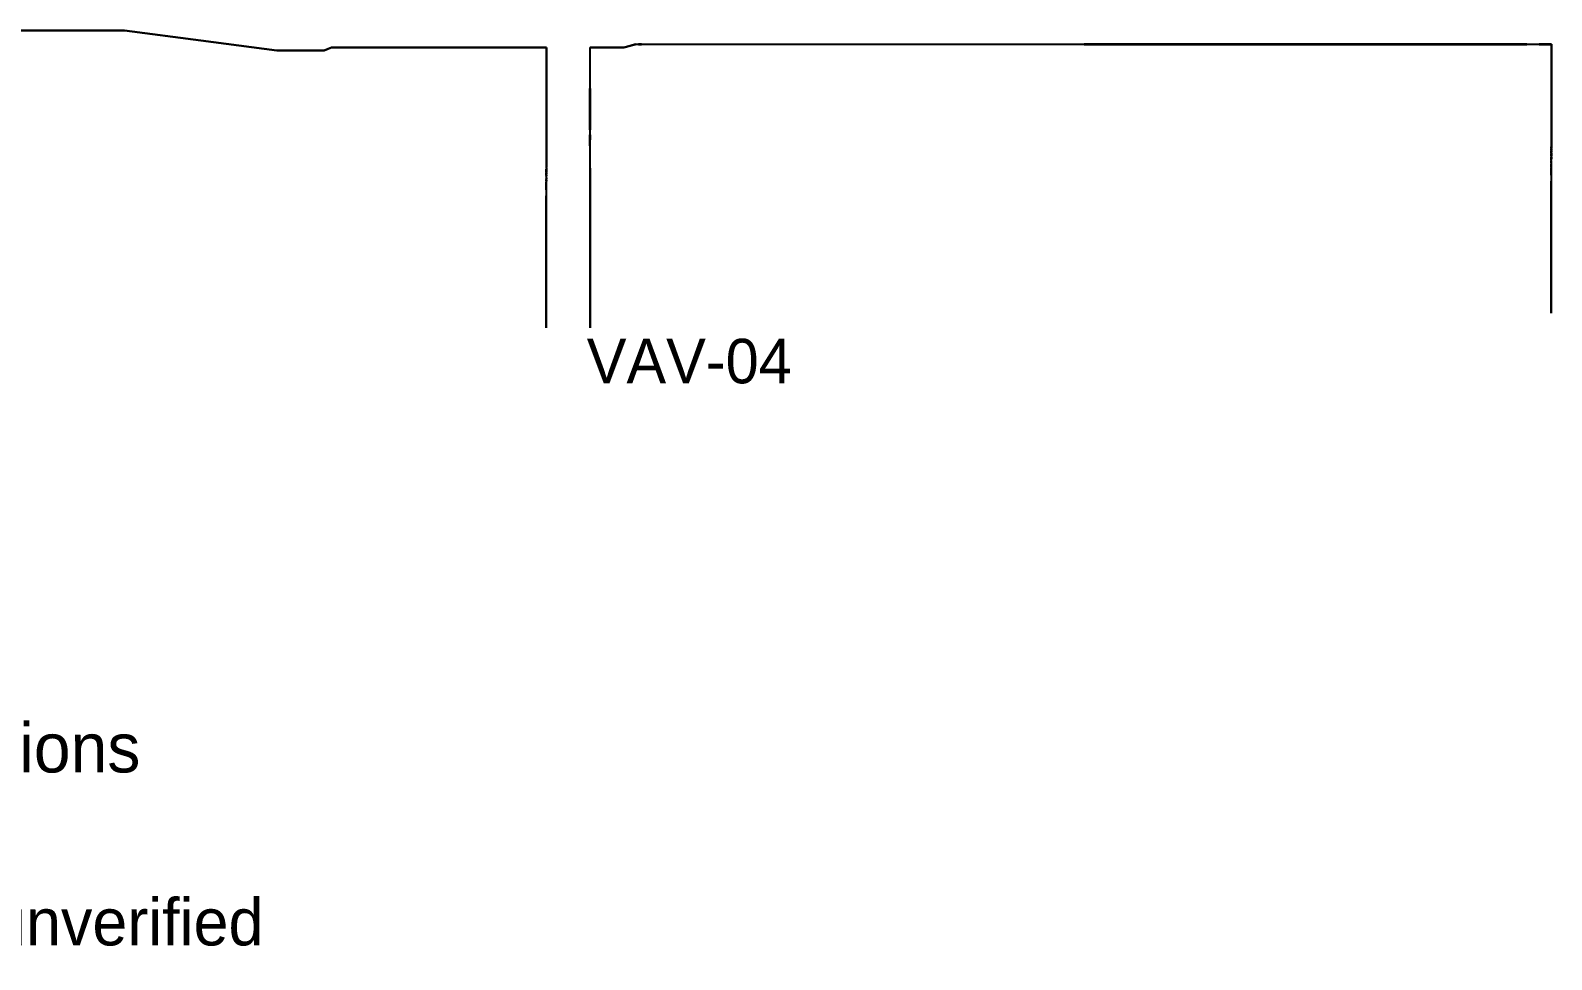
# Model space of a CAD drawing. Header units: metres. Extents: x 2 to 41.4, y 0.9 to 39.
# Drawn here: x 20.17 to 32.48, y 0.89 to 8.41 of the extents above; entities that cross this region are included whole.
import ezdxf

# ---------------------------------------------------------------- set-up
doc = ezdxf.new("R2010")
doc.units = ezdxf.units.M
doc.layers.add('BSA_MATERIAL_SECTION', color=7, linetype='Continuous')
doc.layers.add('BSA_VAV_LABEL', color=7, linetype='Continuous')

msp = doc.modelspace()

# ---------------------------------------------------------------- linework, layer by layer
at = {"layer": 'BSA_MATERIAL_SECTION'}
for p, q in [((20.455, 8.406), (20.03, 8.406)), ((20.03, 8.406), (20.455, 8.406)), ((20.455, 8.406), (20.88, 8.406)), ((20.88, 8.406), (20.455, 8.406)), ((20.88, 8.406), (20.88, 8.406)), ((20.88, 8.406), (20.88, 8.406)), ((20.88, 8.406), (20.88, 8.406)), ((20.88, 8.406), (20.88, 8.406)), ((20.905, 8.406), (20.88, 8.406)), ((20.88, 8.406), (20.905, 8.406)), ((20.905, 8.406), (20.93, 8.406)), ((20.93, 8.406), (20.905, 8.406)), ((21.547, 8.324), (20.93, 8.406)), ((20.93, 8.406), (21.547, 8.325)), ((22.164, 8.244), (21.547, 8.325)), ((21.547, 8.324), (22.164, 8.243)), ((22.545, 8.244), (22.577, 8.257)), ((22.577, 8.256), (22.545, 8.243)), ((22.606, 8.269), (22.577, 8.257)), ((22.577, 8.256), (22.606, 8.268)), ((22.606, 8.269), (22.631, 8.269)), ((22.631, 8.268), (22.606, 8.268)), ((22.656, 8.269), (22.631, 8.269)), ((22.631, 8.268), (22.656, 8.268)), ((22.656, 8.269), (22.656, 8.268)), ((22.656, 8.269), (22.656, 8.269)), ((22.656, 8.269), (23.388, 8.269)), ((22.656, 8.268), (22.656, 8.269)), ((22.656, 8.269), (22.656, 8.269)), ((23.388, 8.268), (22.656, 8.268)), ((24.121, 8.269), (23.388, 8.269)), ((23.388, 8.268), (24.121, 8.268)), ((24.121, 8.269), (24.121, 8.269)), ((24.121, 8.268), (24.121, 8.269)), ((24.121, 8.269), (24.249, 8.269)), ((24.121, 8.269), (24.121, 8.268)), ((24.121, 8.269), (24.121, 8.269)), ((24.249, 8.268), (24.121, 8.268)), ((24.346, 8.269), (24.249, 8.269)), ((24.249, 8.268), (24.345, 8.268)), ((24.345, 7.935), (24.345, 8.268)), ((24.346, 8.269), (24.346, 7.936)), ((24.696, 8.269), (24.792, 8.269)), ((24.696, 8.269), (24.696, 7.936)), ((24.793, 8.268), (24.697, 8.268)), ((24.697, 7.935), (24.697, 8.268)), ((24.921, 8.269), (24.792, 8.269)), ((24.793, 8.268), (24.921, 8.268)), ((24.921, 8.269), (24.921, 8.269)), ((24.921, 8.269), (24.921, 8.268)), ((24.921, 8.269), (24.921, 8.268)), ((24.921, 8.269), (24.921, 8.269)), ((24.921, 8.269), (24.946, 8.269)), ((24.946, 8.268), (24.921, 8.268)), ((24.971, 8.269), (24.946, 8.269)), ((24.946, 8.268), (24.971, 8.268)), ((24.971, 8.269), (25.021, 8.282)), ((25.021, 8.281), (24.971, 8.268)), ((25.064, 8.294), (25.021, 8.282)), ((25.021, 8.281), (25.064, 8.293)), ((25.064, 8.294), (25.089, 8.294)), ((25.089, 8.293), (25.064, 8.293)), ((25.114, 8.294), (25.089, 8.294)), ((25.089, 8.293), (25.114, 8.293)), ((25.114, 8.294), (25.114, 8.294)), ((25.114, 8.294), (25.114, 8.293)), ((25.114, 8.294), (28.696, 8.294)), ((25.114, 8.293), (25.114, 8.294)), ((25.114, 8.294), (25.114, 8.294)), ((28.696, 8.293), (25.114, 8.293)), ((32.278, 8.294), (28.696, 8.294)), ((28.696, 8.293), (32.278, 8.293)), ((32.278, 8.294), (32.278, 8.294)), ((32.278, 8.293), (32.278, 8.294)), ((32.278, 8.294), (32.378, 8.294)), ((32.278, 8.294), (32.278, 8.293)), ((32.278, 8.294), (32.278, 8.294)), ((32.378, 8.293), (32.278, 8.293)), ((32.478, 8.294), (32.378, 8.294)), ((32.378, 8.293), (32.477, 8.293)), ((32.478, 8.294), (32.478, 8.104)), ((32.477, 8.104), (32.477, 8.293)), ((22.164, 8.244), (22.189, 8.244)), ((22.189, 8.243), (22.164, 8.243)), ((22.214, 8.244), (22.189, 8.244)), ((22.189, 8.243), (22.214, 8.243)), ((22.214, 8.244), (22.214, 8.244)), ((22.214, 8.244), (22.214, 8.243)), ((22.214, 8.244), (22.239, 8.244)), ((22.214, 8.244), (22.214, 8.243)), ((22.214, 8.244), (22.214, 8.244)), ((22.239, 8.243), (22.214, 8.243)), ((22.264, 8.244), (22.239, 8.244)), ((22.239, 8.243), (22.264, 8.243)), ((22.264, 8.244), (22.368, 8.244)), ((22.368, 8.243), (22.264, 8.243)), ((22.445, 8.244), (22.368, 8.244)), ((22.368, 8.243), (22.445, 8.243)), ((22.445, 8.244), (22.47, 8.244)), ((22.47, 8.243), (22.445, 8.243)), ((22.495, 8.244), (22.47, 8.244)), ((22.47, 8.243), (22.495, 8.243)), ((22.495, 8.244), (22.495, 8.243)), ((22.495, 8.244), (22.495, 8.244)), ((22.495, 8.244), (22.495, 8.244)), ((22.495, 8.244), (22.495, 8.243)), ((22.495, 8.244), (22.52, 8.244)), ((22.52, 8.243), (22.495, 8.243)), ((22.545, 8.244), (22.52, 8.244)), ((22.52, 8.243), (22.545, 8.243)), ((32.477, 8.104), (32.477, 7.914)), ((32.478, 7.914), (32.478, 8.104)), ((24.345, 7.935), (24.345, 7.602)), ((24.346, 7.602), (24.346, 7.936)), ((24.696, 7.602), (24.696, 7.936)), ((24.697, 7.935), (24.697, 7.602)), ((32.478, 7.914), (32.478, 7.914)), ((32.478, 7.914), (32.477, 7.914)), ((32.478, 7.914), (32.477, 7.914)), ((32.478, 7.914), (32.478, 7.914)), ((32.477, 7.889), (32.477, 7.914)), ((32.478, 7.914), (32.478, 7.889)), ((32.477, 7.889), (32.477, 7.864)), ((32.478, 7.864), (32.478, 7.889)), ((32.477, 7.814), (32.477, 7.864)), ((32.478, 7.864), (32.478, 7.814)), ((32.477, 7.814), (32.477, 7.771)), ((32.478, 7.771), (32.478, 7.814)), ((32.477, 7.746), (32.477, 7.771)), ((32.478, 7.771), (32.478, 7.746)), ((32.477, 7.746), (32.477, 7.721)), ((32.478, 7.721), (32.478, 7.746)), ((32.478, 7.721), (32.478, 7.721)), ((32.478, 7.721), (32.477, 7.721)), ((32.477, 7.681), (32.477, 7.721)), ((32.478, 7.721), (32.478, 7.681)), ((32.478, 7.721), (32.478, 7.721)), ((32.477, 7.721), (32.478, 7.721)), ((32.477, 7.681), (32.477, 7.641)), ((32.478, 7.641), (32.478, 7.681)), ((32.477, 7.616), (32.477, 7.641)), ((32.478, 7.641), (32.478, 7.641)), ((32.478, 7.641), (32.477, 7.641)), ((32.478, 7.641), (32.478, 7.616)), ((32.478, 7.641), (32.478, 7.641)), ((32.478, 7.641), (32.477, 7.641)), ((24.345, 7.602), (24.346, 7.602)), ((24.345, 7.602), (24.345, 7.602)), ((24.345, 7.562), (24.345, 7.602)), ((24.346, 7.602), (24.345, 7.602)), ((24.345, 7.602), (24.345, 7.602)), ((24.345, 7.562), (24.345, 7.522)), ((24.345, 7.497), (24.345, 7.522)), ((24.345, 7.522), (24.346, 7.522)), ((24.345, 7.522), (24.345, 7.522)), ((24.345, 7.522), (24.346, 7.522)), ((24.345, 7.522), (24.345, 7.522)), ((24.346, 7.602), (24.346, 7.562)), ((24.346, 7.522), (24.346, 7.562)), ((24.346, 7.522), (24.346, 7.497)), ((24.696, 7.602), (24.696, 7.602)), ((24.697, 7.602), (24.696, 7.602)), ((24.696, 7.602), (24.696, 7.562)), ((24.696, 7.602), (24.696, 7.602)), ((24.696, 7.602), (24.697, 7.602)), ((24.696, 7.522), (24.696, 7.562)), ((24.696, 7.522), (24.697, 7.522)), ((24.696, 7.522), (24.696, 7.522)), ((24.696, 7.472), (24.696, 7.522)), ((24.696, 7.522), (24.696, 7.522)), ((24.697, 7.522), (24.696, 7.522)), ((24.697, 7.562), (24.697, 7.602)), ((24.697, 7.562), (24.697, 7.522)), ((24.697, 7.472), (24.697, 7.522)), ((32.477, 7.591), (32.477, 7.589)), ((32.477, 7.588), (32.477, 7.589)), ((32.477, 7.589), (32.477, 7.589)), ((32.477, 7.583), (32.477, 7.588)), ((32.477, 7.583), (32.477, 7.58)), ((32.477, 7.58), (32.477, 7.577)), ((32.477, 7.574), (32.477, 7.577)), ((32.477, 7.57), (32.477, 7.574)), ((32.477, 7.57), (32.477, 7.567)), ((32.477, 7.56), (32.477, 7.567)), ((32.477, 7.56), (32.477, 7.557)), ((32.477, 7.546), (32.477, 7.557)), ((32.477, 7.546), (32.477, 7.544)), ((32.477, 7.544), (32.477, 7.544)), ((32.477, 7.544), (32.477, 7.54)), ((32.477, 7.532), (32.477, 7.54)), ((32.477, 7.529), (32.477, 7.532)), ((32.477, 7.524), (32.477, 7.529)), ((32.477, 7.524), (32.477, 7.52)), ((32.477, 7.516), (32.477, 7.52)), ((32.477, 7.513), (32.477, 7.516)), ((32.477, 7.513), (32.477, 7.508)), ((32.477, 7.616), (32.477, 7.591)), ((32.478, 7.591), (32.478, 7.616)), ((32.477, 7.591), (32.477, 7.591)), ((32.477, 7.591), (32.477, 7.591)), ((32.477, 7.591), (32.477, 7.591)), ((32.477, 7.591), (32.477, 7.591)), ((32.478, 7.591), (32.478, 7.591)), ((32.478, 7.589), (32.478, 7.591)), ((32.478, 7.591), (32.478, 7.591)), ((32.478, 7.591), (32.478, 7.591)), ((32.478, 7.591), (32.478, 7.591)), ((32.478, 7.589), (32.478, 7.588)), ((32.478, 7.589), (32.478, 7.589)), ((32.478, 7.588), (32.478, 7.583)), ((32.478, 7.58), (32.478, 7.583)), ((32.478, 7.577), (32.478, 7.58)), ((32.478, 7.577), (32.478, 7.574)), ((32.478, 7.574), (32.478, 7.57)), ((32.478, 7.567), (32.478, 7.57)), ((32.478, 7.567), (32.478, 7.56)), ((32.478, 7.557), (32.478, 7.56)), ((32.478, 7.557), (32.478, 7.546)), ((32.478, 7.544), (32.478, 7.546)), ((32.478, 7.544), (32.478, 7.544)), ((32.478, 7.54), (32.478, 7.544)), ((32.478, 7.54), (32.478, 7.532)), ((32.478, 7.532), (32.478, 7.529)), ((32.478, 7.529), (32.478, 7.524)), ((32.478, 7.52), (32.478, 7.524)), ((32.478, 7.52), (32.478, 7.516)), ((32.478, 7.516), (32.478, 7.513)), ((32.478, 7.508), (32.478, 7.513)), ((24.344, 7.406), (24.345, 7.411)), ((24.344, 7.406), (24.344, 7.401)), ((24.344, 7.398), (24.344, 7.401)), ((24.344, 7.395), (24.344, 7.398)), ((24.344, 7.395), (24.344, 7.39)), ((24.344, 7.387), (24.344, 7.39)), ((24.344, 7.383), (24.344, 7.387)), ((24.345, 7.497), (24.345, 7.472)), ((24.345, 7.472), (24.345, 7.472)), ((24.345, 7.472), (24.345, 7.472)), ((24.345, 7.472), (24.345, 7.471)), ((24.345, 7.472), (24.345, 7.472)), ((24.345, 7.472), (24.345, 7.472)), ((24.345, 7.469), (24.345, 7.471)), ((24.345, 7.471), (24.345, 7.471)), ((24.345, 7.465), (24.345, 7.469)), ((24.345, 7.465), (24.345, 7.462)), ((24.345, 7.462), (24.345, 7.459)), ((24.345, 7.456), (24.345, 7.459)), ((24.345, 7.451), (24.345, 7.456)), ((24.345, 7.451), (24.345, 7.449)), ((24.345, 7.441), (24.345, 7.449)), ((24.345, 7.441), (24.345, 7.439)), ((24.345, 7.428), (24.345, 7.439)), ((24.346, 7.439), (24.345, 7.428)), ((24.345, 7.428), (24.345, 7.426)), ((24.345, 7.426), (24.345, 7.428)), ((24.345, 7.426), (24.345, 7.425)), ((24.345, 7.425), (24.345, 7.426)), ((24.345, 7.425), (24.345, 7.422)), ((24.345, 7.422), (24.345, 7.425)), ((24.345, 7.414), (24.345, 7.422)), ((24.345, 7.422), (24.345, 7.414)), ((24.345, 7.411), (24.345, 7.414)), ((24.345, 7.414), (24.345, 7.411)), ((24.345, 7.411), (24.345, 7.406)), ((24.345, 7.401), (24.345, 7.406)), ((24.345, 7.401), (24.345, 7.398)), ((24.345, 7.398), (24.345, 7.395)), ((24.345, 7.39), (24.345, 7.395)), ((24.345, 7.39), (24.345, 7.387)), ((24.345, 7.387), (24.345, 7.383)), ((24.346, 7.472), (24.346, 7.497)), ((24.346, 7.472), (24.346, 7.472)), ((24.346, 7.471), (24.346, 7.472)), ((24.346, 7.472), (24.346, 7.472)), ((24.346, 7.472), (24.346, 7.472)), ((24.346, 7.472), (24.346, 7.472)), ((24.346, 7.471), (24.346, 7.469)), ((24.346, 7.471), (24.346, 7.471)), ((24.346, 7.469), (24.346, 7.465)), ((24.346, 7.462), (24.346, 7.465)), ((24.346, 7.459), (24.346, 7.462)), ((24.346, 7.459), (24.346, 7.456)), ((24.346, 7.456), (24.346, 7.451)), ((24.346, 7.449), (24.346, 7.451)), ((24.346, 7.449), (24.346, 7.441)), ((24.346, 7.439), (24.346, 7.441)), ((24.696, 7.472), (24.699, 7.117)), ((24.699, 7.117), (24.697, 7.472)), ((32.476, 7.457), (32.476, 7.463)), ((32.476, 7.457), (32.476, 7.454)), ((32.476, 7.454), (32.476, 7.451)), ((32.476, 7.449), (32.476, 7.451)), ((32.476, 7.446), (32.476, 7.449)), ((32.476, 7.446), (32.476, 7.442)), ((32.476, 7.441), (32.476, 7.442)), ((32.476, 7.441), (32.476, 7.441)), ((32.476, 7.441), (32.476, 7.439)), ((32.476, 7.438), (32.476, 7.439)), ((32.476, 7.438), (32.476, 7.432)), ((32.476, 7.431), (32.476, 7.432)), ((32.476, 7.43), (32.476, 7.431)), ((32.476, 7.43), (32.476, 7.426)), ((32.476, 7.422), (32.476, 7.426)), ((32.476, 7.42), (32.476, 7.422)), ((32.476, 7.422), (32.476, 7.422)), ((32.476, 7.422), (32.476, 7.422)), ((32.476, 7.42), (32.476, 7.418)), ((32.476, 7.418), (32.476, 7.418)), ((32.476, 7.418), (32.476, 7.418)), ((32.476, 7.413), (32.476, 7.418)), ((32.476, 7.413), (32.476, 7.407)), ((32.476, 7.405), (32.476, 7.407)), ((32.476, 7.405), (32.476, 7.405)), ((32.476, 7.405), (32.476, 7.404)), ((32.476, 7.401), (32.476, 7.404)), ((32.476, 7.401), (32.476, 7.4)), ((32.476, 7.399), (32.476, 7.4)), ((32.476, 7.397), (32.476, 7.399)), ((32.476, 7.397), (32.476, 7.395)), ((32.476, 7.393), (32.476, 7.395)), ((32.476, 7.391), (32.476, 7.393)), ((32.476, 7.391), (32.476, 7.389)), ((32.476, 7.389), (32.476, 7.387)), ((32.476, 7.385), (32.476, 7.387)), ((32.477, 7.506), (32.477, 7.508)), ((32.477, 7.502), (32.477, 7.506)), ((32.477, 7.502), (32.477, 7.495)), ((32.477, 7.491), (32.477, 7.495)), ((32.477, 7.491), (32.477, 7.49)), ((32.477, 7.49), (32.477, 7.489)), ((32.477, 7.48), (32.477, 7.489)), ((32.477, 7.489), (32.477, 7.48)), ((32.477, 7.48), (32.477, 7.474)), ((32.477, 7.474), (32.477, 7.48)), ((32.477, 7.472), (32.477, 7.474)), ((32.477, 7.474), (32.477, 7.472)), ((32.477, 7.47), (32.477, 7.472)), ((32.477, 7.472), (32.477, 7.47)), ((32.477, 7.47), (32.477, 7.467)), ((32.477, 7.467), (32.477, 7.47)), ((32.477, 7.466), (32.477, 7.467)), ((32.477, 7.467), (32.477, 7.466)), ((32.476, 7.463), (32.477, 7.466)), ((32.477, 7.466), (32.477, 7.463)), ((32.477, 7.463), (32.477, 7.457)), ((32.477, 7.454), (32.477, 7.457)), ((32.477, 7.451), (32.477, 7.454)), ((32.477, 7.451), (32.477, 7.449)), ((32.477, 7.449), (32.477, 7.446)), ((32.477, 7.442), (32.477, 7.446)), ((32.477, 7.442), (32.477, 7.441)), ((32.477, 7.439), (32.477, 7.441)), ((32.477, 7.441), (32.477, 7.441)), ((32.477, 7.439), (32.477, 7.438)), ((32.477, 7.432), (32.477, 7.438)), ((32.477, 7.432), (32.477, 7.431)), ((32.477, 7.431), (32.477, 7.43)), ((32.477, 7.426), (32.477, 7.43)), ((32.477, 7.426), (32.477, 7.422)), ((32.477, 7.422), (32.477, 7.42)), ((32.477, 7.422), (32.477, 7.422)), ((32.477, 7.422), (32.477, 7.422)), ((32.477, 7.418), (32.477, 7.42)), ((32.477, 7.418), (32.477, 7.418)), ((32.477, 7.418), (32.477, 7.418)), ((32.477, 7.413), (32.477, 7.418)), ((32.477, 7.413), (32.477, 7.407)), ((32.477, 7.407), (32.477, 7.405)), ((32.477, 7.405), (32.477, 7.405)), ((32.477, 7.404), (32.477, 7.405)), ((32.477, 7.404), (32.477, 7.401)), ((32.477, 7.4), (32.477, 7.401)), ((32.477, 7.4), (32.477, 7.399)), ((32.477, 7.399), (32.477, 7.397)), ((32.477, 7.395), (32.477, 7.397)), ((32.477, 7.395), (32.477, 7.393)), ((32.477, 7.393), (32.477, 7.391)), ((32.477, 7.389), (32.477, 7.391)), ((32.477, 7.387), (32.477, 7.389)), ((32.477, 7.387), (32.477, 7.385)), ((32.478, 7.508), (32.478, 7.506)), ((32.478, 7.506), (32.478, 7.502)), ((32.478, 7.495), (32.478, 7.502)), ((32.478, 7.495), (32.477, 7.491)), ((32.477, 7.49), (32.477, 7.491)), ((32.477, 7.489), (32.477, 7.49)), ((24.343, 7.281), (24.343, 7.282)), ((24.343, 7.278), (24.343, 7.281)), ((24.343, 7.278), (24.343, 7.277)), ((24.343, 7.275), (24.343, 7.277)), ((24.343, 7.273), (24.343, 7.275)), ((24.343, 7.273), (24.343, 7.27)), ((24.343, 7.27), (24.343, 7.269)), ((24.343, 7.267), (24.343, 7.269)), ((24.343, 7.267), (24.343, 7.266)), ((24.343, 7.265), (24.343, 7.266)), ((24.343, 7.264), (24.343, 7.265)), ((24.343, 7.261), (24.343, 7.264)), ((24.344, 7.383), (24.344, 7.376)), ((24.344, 7.373), (24.344, 7.376)), ((24.344, 7.373), (24.344, 7.372)), ((24.344, 7.372), (24.344, 7.371)), ((24.344, 7.361), (24.344, 7.371)), ((24.344, 7.361), (24.344, 7.355)), ((24.344, 7.353), (24.344, 7.355)), ((24.344, 7.351), (24.344, 7.353)), ((24.344, 7.351), (24.344, 7.349)), ((24.344, 7.348), (24.344, 7.349)), ((24.344, 7.345), (24.344, 7.348)), ((24.344, 7.339), (24.344, 7.345)), ((24.344, 7.339), (24.344, 7.336)), ((24.344, 7.336), (24.344, 7.333)), ((24.344, 7.33), (24.344, 7.333)), ((24.344, 7.328), (24.344, 7.33)), ((24.344, 7.328), (24.344, 7.324)), ((24.344, 7.323), (24.344, 7.324)), ((24.344, 7.323), (24.344, 7.323)), ((24.344, 7.323), (24.344, 7.321)), ((24.344, 7.319), (24.344, 7.321)), ((24.344, 7.319), (24.344, 7.313)), ((24.344, 7.312), (24.344, 7.313)), ((24.344, 7.311), (24.344, 7.312)), ((24.344, 7.311), (24.344, 7.308)), ((24.344, 7.304), (24.344, 7.308)), ((24.345, 7.308), (24.344, 7.304)), ((24.344, 7.304), (24.344, 7.304)), ((24.344, 7.304), (24.344, 7.303)), ((24.344, 7.303), (24.344, 7.304)), ((24.344, 7.304), (24.344, 7.304)), ((24.344, 7.302), (24.344, 7.303)), ((24.344, 7.303), (24.344, 7.302)), ((24.344, 7.302), (24.344, 7.3)), ((24.344, 7.3), (24.344, 7.302)), ((24.344, 7.299), (24.344, 7.3)), ((24.344, 7.3), (24.344, 7.299)), ((24.344, 7.299), (24.344, 7.299)), ((24.344, 7.299), (24.344, 7.299)), ((24.344, 7.295), (24.344, 7.299)), ((24.344, 7.295), (24.344, 7.299)), ((24.344, 7.295), (24.344, 7.289)), ((24.344, 7.295), (24.344, 7.289)), ((24.344, 7.287), (24.344, 7.289)), ((24.344, 7.289), (24.344, 7.287)), ((24.344, 7.287), (24.344, 7.286)), ((24.344, 7.286), (24.344, 7.287)), ((24.343, 7.282), (24.344, 7.286)), ((24.344, 7.286), (24.344, 7.286)), ((24.344, 7.286), (24.344, 7.282)), ((24.344, 7.286), (24.344, 7.286)), ((24.343, 7.282), (24.343, 7.282)), ((24.344, 7.282), (24.344, 7.281)), ((24.344, 7.282), (24.344, 7.282)), ((24.344, 7.281), (24.344, 7.278)), ((24.344, 7.277), (24.344, 7.278)), ((24.344, 7.277), (24.344, 7.275)), ((24.344, 7.275), (24.344, 7.273)), ((24.344, 7.27), (24.344, 7.273)), ((24.344, 7.269), (24.344, 7.27)), ((24.344, 7.269), (24.344, 7.267)), ((24.344, 7.266), (24.344, 7.267)), ((24.344, 7.266), (24.344, 7.265)), ((24.344, 7.265), (24.344, 7.264)), ((24.344, 7.264), (24.344, 7.261)), ((24.345, 7.376), (24.345, 7.383)), ((24.345, 7.376), (24.345, 7.373)), ((24.345, 7.372), (24.345, 7.373)), ((24.345, 7.371), (24.345, 7.372)), ((24.345, 7.371), (24.345, 7.361)), ((24.345, 7.355), (24.345, 7.361)), ((24.345, 7.355), (24.345, 7.353)), ((24.345, 7.353), (24.345, 7.351)), ((24.345, 7.349), (24.345, 7.351)), ((24.345, 7.349), (24.345, 7.348)), ((24.345, 7.348), (24.345, 7.345)), ((24.345, 7.345), (24.345, 7.339)), ((24.345, 7.336), (24.345, 7.339)), ((24.345, 7.333), (24.345, 7.336)), ((24.345, 7.333), (24.345, 7.33)), ((24.345, 7.33), (24.345, 7.328)), ((24.345, 7.324), (24.345, 7.328)), ((24.345, 7.324), (24.345, 7.323)), ((24.345, 7.321), (24.345, 7.323)), ((24.345, 7.323), (24.345, 7.323)), ((24.345, 7.321), (24.345, 7.319)), ((24.345, 7.313), (24.345, 7.319)), ((24.345, 7.313), (24.345, 7.312)), ((24.345, 7.312), (24.345, 7.311)), ((24.345, 7.308), (24.345, 7.311)), ((32.476, 7.34), (32.475, 7.332)), ((32.475, 7.332), (32.475, 7.324)), ((32.475, 7.323), (32.475, 7.324)), ((32.475, 7.321), (32.475, 7.323)), ((32.475, 7.321), (32.475, 7.314)), ((32.475, 7.308), (32.475, 7.314)), ((32.475, 7.304), (32.475, 7.308)), ((32.475, 7.303), (32.475, 7.304)), ((32.475, 7.303), (32.475, 7.301)), ((32.475, 7.301), (32.475, 7.297)), ((32.475, 7.294), (32.475, 7.297)), ((32.475, 7.294), (32.475, 7.292)), ((32.475, 7.292), (32.475, 7.288)), ((32.475, 7.282), (32.475, 7.288)), ((32.475, 7.279), (32.475, 7.282)), ((32.475, 7.278), (32.475, 7.279)), ((32.475, 7.278), (32.475, 7.275)), ((32.475, 7.272), (32.475, 7.275)), ((32.475, 7.27), (32.475, 7.272)), ((32.475, 7.267), (32.475, 7.27)), ((32.475, 7.267), (32.475, 7.261)), ((32.476, 7.385), (32.476, 7.384)), ((32.476, 7.383), (32.476, 7.384)), ((32.476, 7.382), (32.476, 7.383)), ((32.476, 7.379), (32.476, 7.382)), ((32.476, 7.379), (32.476, 7.377)), ((32.476, 7.377), (32.476, 7.376)), ((32.476, 7.373), (32.476, 7.376)), ((32.476, 7.371), (32.476, 7.373)), ((32.476, 7.373), (32.476, 7.373)), ((32.476, 7.371), (32.476, 7.371)), ((32.476, 7.366), (32.476, 7.371)), ((32.476, 7.366), (32.476, 7.363)), ((32.476, 7.362), (32.476, 7.363)), ((32.476, 7.363), (32.476, 7.363)), ((32.476, 7.362), (32.476, 7.361)), ((32.476, 7.361), (32.476, 7.362)), ((32.476, 7.361), (32.476, 7.359)), ((32.476, 7.359), (32.476, 7.361)), ((32.476, 7.358), (32.476, 7.359)), ((32.476, 7.359), (32.476, 7.358)), ((32.476, 7.354), (32.476, 7.358)), ((32.476, 7.354), (32.476, 7.358)), ((32.476, 7.354), (32.476, 7.349)), ((32.476, 7.354), (32.476, 7.349)), ((32.476, 7.345), (32.476, 7.349)), ((32.476, 7.345), (32.476, 7.349)), ((32.476, 7.345), (32.476, 7.34)), ((32.476, 7.34), (32.476, 7.345)), ((32.476, 7.332), (32.476, 7.34)), ((32.476, 7.332), (32.476, 7.324)), ((32.476, 7.323), (32.476, 7.324)), ((32.476, 7.321), (32.476, 7.323)), ((32.476, 7.314), (32.476, 7.321)), ((32.476, 7.314), (32.476, 7.308)), ((32.476, 7.308), (32.476, 7.304)), ((32.476, 7.304), (32.476, 7.303)), ((32.476, 7.301), (32.476, 7.303)), ((32.476, 7.301), (32.476, 7.297)), ((32.476, 7.294), (32.476, 7.297)), ((32.476, 7.292), (32.476, 7.294)), ((32.476, 7.288), (32.476, 7.292)), ((32.476, 7.288), (32.476, 7.282)), ((32.476, 7.282), (32.476, 7.279)), ((32.476, 7.279), (32.476, 7.278)), ((32.476, 7.275), (32.476, 7.278)), ((32.476, 7.275), (32.476, 7.272)), ((32.476, 7.272), (32.476, 7.27)), ((32.476, 7.27), (32.476, 7.267)), ((32.476, 7.261), (32.476, 7.267)), ((32.477, 7.384), (32.477, 7.385)), ((32.477, 7.384), (32.477, 7.383)), ((32.477, 7.383), (32.477, 7.382)), ((32.477, 7.382), (32.477, 7.379)), ((32.477, 7.377), (32.477, 7.379)), ((32.477, 7.376), (32.477, 7.377)), ((32.477, 7.376), (32.477, 7.373)), ((32.477, 7.373), (32.477, 7.373)), ((32.477, 7.373), (32.477, 7.371)), ((32.477, 7.371), (32.477, 7.371)), ((32.477, 7.371), (32.477, 7.366)), ((32.476, 7.363), (32.477, 7.366)), ((32.476, 7.363), (32.476, 7.362)), ((32.476, 7.363), (32.476, 7.363)), ((24.342, 7.153), (24.343, 7.156)), ((24.342, 7.152), (24.342, 7.153)), ((24.342, 7.149), (24.342, 7.152)), ((24.342, 7.149), (24.342, 7.143)), ((24.342, 7.137), (24.342, 7.143)), ((24.343, 7.261), (24.343, 7.259)), ((24.343, 7.259), (24.343, 7.258)), ((24.343, 7.255), (24.343, 7.258)), ((24.343, 7.255), (24.343, 7.254)), ((24.343, 7.253), (24.343, 7.254)), ((24.343, 7.253), (24.343, 7.252)), ((24.343, 7.247), (24.343, 7.252)), ((24.343, 7.247), (24.343, 7.245)), ((24.343, 7.244), (24.343, 7.245)), ((24.343, 7.244), (24.343, 7.244)), ((24.343, 7.244), (24.343, 7.242)), ((24.343, 7.242), (24.343, 7.24)), ((24.343, 7.24), (24.343, 7.24)), ((24.343, 7.235), (24.343, 7.24)), ((24.343, 7.235), (24.343, 7.23)), ((24.343, 7.227), (24.343, 7.23)), ((24.343, 7.227), (24.343, 7.222)), ((24.343, 7.222), (24.343, 7.213)), ((24.343, 7.213), (24.343, 7.206)), ((24.343, 7.204), (24.343, 7.206)), ((24.343, 7.202), (24.343, 7.204)), ((24.343, 7.202), (24.343, 7.196)), ((24.343, 7.189), (24.343, 7.196)), ((24.343, 7.186), (24.343, 7.189)), ((24.343, 7.185), (24.343, 7.186)), ((24.343, 7.185), (24.343, 7.183)), ((24.343, 7.183), (24.343, 7.178)), ((24.343, 7.183), (24.343, 7.178)), ((24.343, 7.176), (24.343, 7.178)), ((24.343, 7.176), (24.343, 7.178)), ((24.343, 7.176), (24.343, 7.174)), ((24.343, 7.174), (24.343, 7.176)), ((24.343, 7.174), (24.343, 7.169)), ((24.343, 7.169), (24.343, 7.174)), ((24.343, 7.164), (24.343, 7.169)), ((24.343, 7.169), (24.343, 7.164)), ((24.343, 7.161), (24.343, 7.164)), ((24.343, 7.164), (24.343, 7.161)), ((24.343, 7.159), (24.343, 7.161)), ((24.343, 7.161), (24.343, 7.159)), ((24.343, 7.159), (24.343, 7.156)), ((24.343, 7.156), (24.343, 7.159)), ((24.343, 7.156), (24.343, 7.153)), ((24.343, 7.153), (24.343, 7.152)), ((24.343, 7.152), (24.343, 7.149)), ((24.343, 7.143), (24.343, 7.149)), ((24.343, 7.143), (24.343, 7.137)), ((24.344, 7.259), (24.344, 7.261)), ((24.344, 7.258), (24.344, 7.259)), ((24.344, 7.258), (24.344, 7.255)), ((24.344, 7.254), (24.344, 7.255)), ((24.344, 7.254), (24.344, 7.253)), ((24.344, 7.252), (24.344, 7.253)), ((24.344, 7.252), (24.344, 7.247)), ((24.344, 7.245), (24.344, 7.247)), ((24.344, 7.245), (24.344, 7.244)), ((24.344, 7.244), (24.344, 7.244)), ((24.344, 7.242), (24.344, 7.244)), ((24.344, 7.24), (24.344, 7.242)), ((24.344, 7.24), (24.344, 7.24)), ((24.344, 7.235), (24.344, 7.24)), ((24.344, 7.235), (24.344, 7.23)), ((24.344, 7.227), (24.344, 7.23)), ((24.344, 7.222), (24.344, 7.227)), ((24.344, 7.213), (24.344, 7.222)), ((24.344, 7.213), (24.344, 7.206)), ((24.344, 7.204), (24.344, 7.206)), ((24.344, 7.202), (24.344, 7.204)), ((24.344, 7.196), (24.344, 7.202)), ((24.344, 7.196), (24.344, 7.189)), ((24.344, 7.189), (24.344, 7.186)), ((24.344, 7.186), (24.344, 7.185)), ((24.343, 7.183), (24.344, 7.185)), ((32.475, 7.255), (32.475, 7.261)), ((32.475, 7.255), (32.475, 7.253)), ((32.475, 7.253), (32.475, 7.248)), ((32.475, 7.248), (32.475, 7.244)), ((32.475, 7.242), (32.475, 7.244)), ((32.475, 7.242), (32.475, 7.235)), ((32.475, 7.235), (32.475, 7.185)), ((32.475, 7.185), (32.475, 7.185)), ((32.476, 7.185), (32.475, 7.185)), ((32.475, 6.652), (32.475, 7.185)), ((32.475, 7.185), (32.475, 7.185)), ((32.475, 7.185), (32.476, 7.185)), ((32.476, 7.261), (32.476, 7.255)), ((32.476, 7.253), (32.476, 7.255)), ((32.476, 7.248), (32.476, 7.253)), ((32.476, 7.244), (32.476, 7.248)), ((32.476, 7.244), (32.476, 7.242)), ((32.476, 7.235), (32.476, 7.242)), ((32.476, 7.235), (32.476, 7.185)), ((32.476, 7.185), (32.476, 6.652)), ((24.342, 7.137), (24.342, 7.134)), ((24.342, 7.134), (24.342, 7.13)), ((24.342, 7.13), (24.342, 7.126)), ((24.342, 7.123), (24.342, 7.126)), ((24.342, 7.123), (24.342, 7.117)), ((24.342, 7.117), (24.342, 7.067)), ((24.342, 7.067), (24.343, 7.067)), ((24.342, 6.533), (24.342, 7.067)), ((24.343, 7.067), (24.342, 7.067)), ((24.343, 7.134), (24.343, 7.137)), ((24.343, 7.13), (24.343, 7.134)), ((24.343, 7.126), (24.343, 7.13)), ((24.343, 7.126), (24.343, 7.123)), ((24.343, 7.117), (24.343, 7.123)), ((24.343, 7.117), (24.343, 7.067)), ((24.343, 7.067), (24.343, 7.067)), ((24.343, 7.067), (24.343, 6.533)), ((24.343, 7.067), (24.343, 7.067)), ((24.699, 7.067), (24.699, 7.117)), ((24.699, 7.117), (24.699, 7.067)), ((24.699, 7.067), (24.699, 7.067)), ((24.699, 6), (24.699, 7.067)), ((24.699, 7.067), (24.699, 6)), ((24.699, 7.067), (24.699, 7.067)), ((32.475, 6.652), (32.475, 6.118)), ((32.476, 6.118), (32.476, 6.652)), ((24.342, 6.533), (24.342, 6)), ((24.343, 6), (24.343, 6.533)), ((32.475, 6.118), (32.475, 6.118)), ((32.476, 6.118), (32.475, 6.118)), ((24.342, 6), (24.343, 6)), ((24.343, 6), (24.343, 6)), ((24.699, 6), (24.699, 6))]:
    msp.add_line(p, q, dxfattribs=at)

# ---------------------------------------------------------------- texts
for s, height, p in [('Nominal profiles, gauge and equipment inlet positions remain study assumptions', 0.4, (2, 2.4)), ('VAV internals, outlet plenums, flex, architecture and installed clearance remain unverified', 0.38, (2, 1))]:
    msp.add_text(s, height=height).set_placement(p)
at = {"layer": 'BSA_VAV_LABEL'}
msp.add_text('VAV-04', height=0.36, dxfattribs=at).set_placement((24.671, 5.55))

doc.saveas('drawing.dxf')
